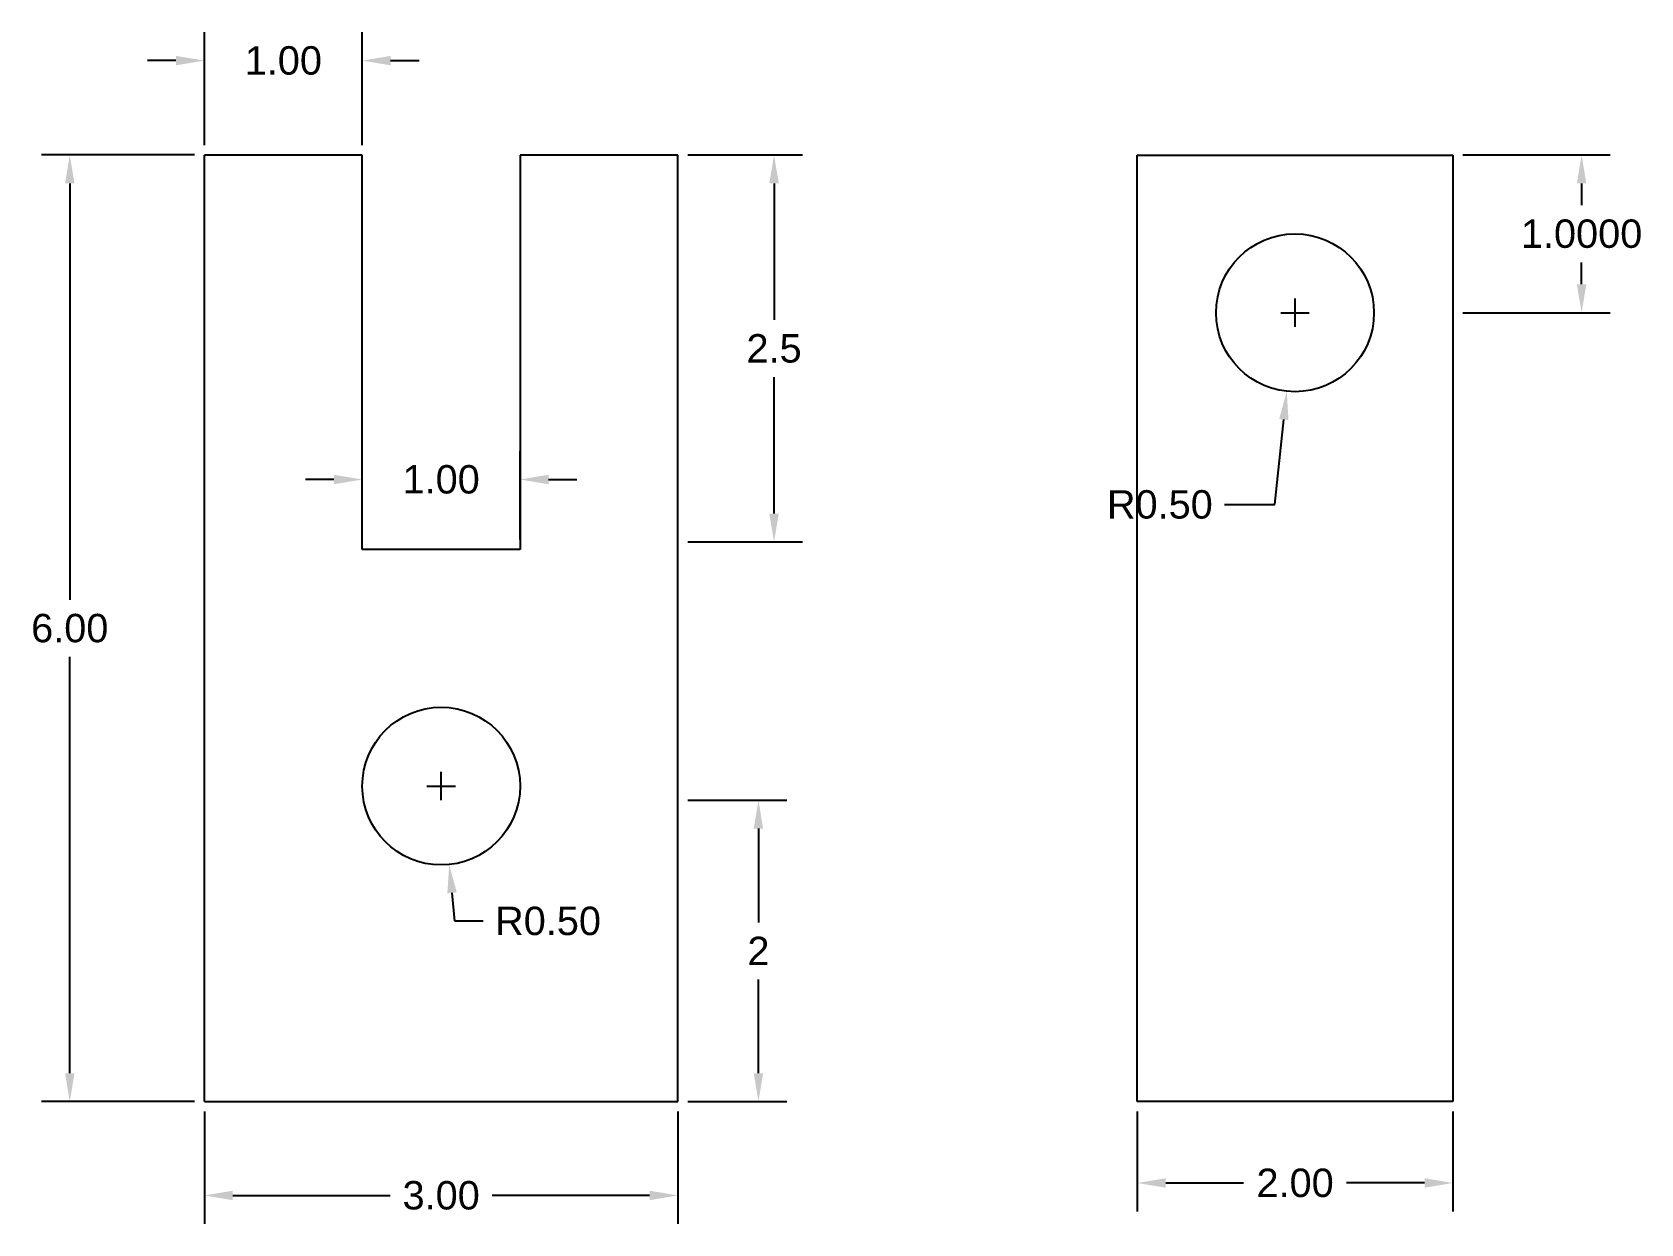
# Model space of a CAD drawing. Header units: centimetres. Extents: x 8.9 to 19.1, y 1.7 to 9.3.
import ezdxf

# ---------------------------------------------------------------- set-up
doc = ezdxf.new("R2010")
doc.units = ezdxf.units.CM
doc.layers.get('Defpoints').update_dxf_attribs({"color": 171})
doc.layers.add('Mecanism de acțiune', color=33, linetype='Continuous')
doc.styles.get("Standard").update_dxf_attribs({"font": 'arial.ttf'})
doc.dimstyles.get("Standard").update_dxf_attribs({"dimtxt": 0.18, "dimasz": 0.18, "dimexe": 0.18, "dimexo": 0.0625, "dimgap": 0.09, "dimtad": 0, "dimtih": 1, "dimtoh": 1, "dimdec": 4, "dimzin": 0, "dimdsep": 46, "dimtxsty": 'Standard', "dimcen": 0.09, "dimadec": 0, "dimazin": 0, "dimtfac": 1, "dimtdec": 4, "dimtofl": 0, "dimtmove": 0, "dimatfit": 3, "dimfxl": 1, "dimtolj": 1, "dimtzin": 0, "dimarcsym": 0})

# ---------------------------------------------------------------- blocks, each defined once
blk = doc.blocks.new('*D3')
at = {"layer": 'Defpoints', "color": 0, "lineweight": -2, "transparency": 16777216}
for p, q in [((9.921, 8.506), (8.95, 8.506)), ((9.13, 8.326), (9.13, 5.687)), ((9.13, 2.686), (9.13, 5.324)), ((9.921, 2.506), (8.95, 2.506))]:
    blk.add_line(p, q, dxfattribs=at)
at = {"layer": 'Defpoints', "color": 0, "transparency": 16777216}
for p in [(9.983, 8.506), (9.13, 2.506), (9.983, 2.506)]:
    blk.add_point(p, dxfattribs=at)
for points in [[(9.1, 8.326), (9.16, 8.326), (9.13, 8.506)], [(9.1, 2.686), (9.16, 2.686), (9.13, 2.506)]]:
    blk.add_solid(points, dxfattribs=at)
at = {"layer": 'Defpoints', "color": 0, "transparency": 16777216, "insert": (9.13, 5.506), "char_height": 0.18, "attachment_point": 5}
blk.add_mtext('\\A1;6.00', dxfattribs=at)
blk = doc.blocks.new('*D4')
at = {"layer": 'Defpoints', "color": 0, "lineweight": -2, "transparency": 16777216}
for p, q in [((9.983, 2.443), (9.983, 1.731)), ((12.983, 2.443), (12.983, 1.731)), ((10.163, 1.911), (11.16, 1.911)), ((12.803, 1.911), (11.807, 1.911))]:
    blk.add_line(p, q, dxfattribs=at)
at = {"layer": 'Defpoints', "color": 0, "transparency": 16777216}
for p in [(9.983, 2.506), (12.983, 2.506), (12.983, 1.911)]:
    blk.add_point(p, dxfattribs=at)
for points in [[(10.163, 1.941), (10.163, 1.881), (9.983, 1.911)], [(12.803, 1.941), (12.803, 1.881), (12.983, 1.911)]]:
    blk.add_solid(points, dxfattribs=at)
at = {"layer": 'Defpoints', "color": 0, "transparency": 16777216, "insert": (11.483, 1.911), "char_height": 0.18, "attachment_point": 5}
blk.add_mtext('\\A1;3.00', dxfattribs=at)
blk = doc.blocks.new('*D5')
at = {"layer": 'Defpoints', "color": 0, "lineweight": -2, "transparency": 16777216}
for p, q in [((9.983, 8.568), (9.983, 9.284)), ((10.983, 8.568), (10.983, 9.284)), ((9.803, 9.104), (9.623, 9.104)), ((11.163, 9.104), (11.343, 9.104))]:
    blk.add_line(p, q, dxfattribs=at)
at = {"layer": 'Defpoints', "color": 0, "transparency": 16777216}
for p in [(10.983, 9.104), (9.983, 8.506), (10.983, 8.506)]:
    blk.add_point(p, dxfattribs=at)
for points in [[(9.803, 9.134), (9.803, 9.074), (9.983, 9.104)], [(11.163, 9.134), (11.163, 9.074), (10.983, 9.104)]]:
    blk.add_solid(points, dxfattribs=at)
at = {"layer": 'Defpoints', "color": 0, "transparency": 16777216, "insert": (10.483, 9.104), "char_height": 0.18, "attachment_point": 5}
blk.add_mtext('\\A1;1.00', dxfattribs=at)
blk = doc.blocks.new('*D6')
at = {"layer": 'Defpoints', "color": 0, "lineweight": -2, "transparency": 16777216}
for p, q in [((10.983, 6.068), (10.983, 6.629)), ((11.983, 6.068), (11.983, 6.629)), ((10.803, 6.449), (10.623, 6.449)), ((12.163, 6.449), (12.343, 6.449))]:
    blk.add_line(p, q, dxfattribs=at)
at = {"layer": 'Defpoints', "color": 0, "transparency": 16777216}
for p in [(11.983, 6.449), (10.983, 6.006), (11.983, 6.006)]:
    blk.add_point(p, dxfattribs=at)
for points in [[(10.803, 6.479), (10.803, 6.419), (10.983, 6.449)], [(12.163, 6.479), (12.163, 6.419), (11.983, 6.449)]]:
    blk.add_solid(points, dxfattribs=at)
at = {"layer": 'Defpoints', "color": 0, "transparency": 16777216, "insert": (11.483, 6.449), "char_height": 0.18, "attachment_point": 5}
blk.add_mtext('\\A1;1.00', dxfattribs=at)
blk = doc.blocks.new('*D7')
at = {"layer": 'Defpoints', "color": 0, "lineweight": -2, "transparency": 16777216}
for p, q in [((15.893, 2.443), (15.893, 1.81)), ((17.893, 2.443), (17.893, 1.81)), ((16.073, 1.99), (16.567, 1.99)), ((17.713, 1.99), (17.218, 1.99))]:
    blk.add_line(p, q, dxfattribs=at)
at = {"layer": 'Defpoints', "color": 0, "transparency": 16777216}
for p in [(15.893, 2.506), (17.893, 2.506), (17.893, 1.99)]:
    blk.add_point(p, dxfattribs=at)
for points in [[(16.073, 2.02), (16.073, 1.96), (15.893, 1.99)], [(17.713, 2.02), (17.713, 1.96), (17.893, 1.99)]]:
    blk.add_solid(points, dxfattribs=at)
at = {"layer": 'Defpoints', "color": 0, "transparency": 16777216, "insert": (16.893, 1.99), "char_height": 0.18, "attachment_point": 5}
blk.add_mtext('\\A1;2.00', dxfattribs=at)
blk = doc.blocks.new('*D8')
at = {"layer": 'Defpoints', "color": 0, "lineweight": -2, "transparency": 16777216}
for p, q in [((11.483, 4.416), (11.483, 4.596)), ((11.393, 4.506), (11.573, 4.506)), ((11.57, 3.65), (11.552, 3.829)), ((11.75, 3.65), (11.57, 3.65))]:
    blk.add_line(p, q, dxfattribs=at)
at = {"layer": 'Defpoints', "color": 0, "transparency": 16777216}
for p in [(11.483, 4.506), (11.534, 4.008)]:
    blk.add_point(p, dxfattribs=at)
blk.add_solid([(11.582, 3.832), (11.522, 3.826), (11.534, 4.008)], dxfattribs=at)
at = {"layer": 'Defpoints', "color": 0, "transparency": 16777216, "insert": (12.16, 3.65), "char_height": 0.18, "attachment_point": 5}
blk.add_mtext('\\A1;R0.50', dxfattribs=at)
blk = doc.blocks.new('*D9')
at = {"layer": 'Defpoints', "color": 0, "lineweight": -2, "transparency": 16777216}
for p, q in [((16.893, 7.416), (16.893, 7.596)), ((16.803, 7.506), (16.983, 7.506)), ((16.765, 6.29), (16.822, 6.829)), ((16.445, 6.29), (16.765, 6.29))]:
    blk.add_line(p, q, dxfattribs=at)
at = {"layer": 'Defpoints', "color": 0, "transparency": 16777216}
for p in [(16.893, 7.506), (16.84, 7.008)]:
    blk.add_point(p, dxfattribs=at)
blk.add_solid([(16.792, 6.832), (16.851, 6.826), (16.84, 7.008)], dxfattribs=at)
at = {"layer": 'Defpoints', "color": 0, "transparency": 16777216, "insert": (16.036, 6.29), "char_height": 0.18, "attachment_point": 5}
blk.add_mtext('\\A1;R0.50', dxfattribs=at)
blk = doc.blocks.new('*D10')
at = {"layer": 'Defpoints', "color": 0, "lineweight": -2, "transparency": 16777216}
for p, q in [((13.046, 8.506), (13.772, 8.506)), ((13.592, 8.326), (13.592, 7.461)), ((13.592, 6.233), (13.592, 7.097)), ((13.046, 6.053), (13.772, 6.053))]:
    blk.add_line(p, q, dxfattribs=at)
at = {"layer": 'Defpoints', "color": 0, "transparency": 16777216}
for p in [(12.983, 8.506), (12.983, 6.053), (13.592, 6.053)]:
    blk.add_point(p, dxfattribs=at)
for points in [[(13.562, 8.326), (13.622, 8.326), (13.592, 8.506)], [(13.562, 6.233), (13.622, 6.233), (13.592, 6.053)]]:
    blk.add_solid(points, dxfattribs=at)
at = {"layer": 'Defpoints', "color": 0, "transparency": 16777216, "insert": (13.592, 7.279), "char_height": 0.18, "attachment_point": 5}
blk.add_mtext('\\A1;{\\fArial|b0|i0|c238|p34;2.5}', dxfattribs=at)
blk = doc.blocks.new('*D11')
at = {"layer": 'Defpoints', "color": 0, "lineweight": -2, "transparency": 16777216}
for p, q in [((13.046, 4.416), (13.673, 4.416)), ((13.493, 4.236), (13.493, 3.641)), ((13.493, 2.686), (13.493, 3.28)), ((13.046, 2.506), (13.673, 2.506))]:
    blk.add_line(p, q, dxfattribs=at)
at = {"layer": 'Defpoints', "color": 0, "transparency": 16777216}
for p in [(12.983, 4.416), (12.983, 2.506), (13.493, 2.506)]:
    blk.add_point(p, dxfattribs=at)
for points in [[(13.463, 4.236), (13.523, 4.236), (13.493, 4.416)], [(13.463, 2.686), (13.523, 2.686), (13.493, 2.506)]]:
    blk.add_solid(points, dxfattribs=at)
at = {"layer": 'Defpoints', "color": 0, "transparency": 16777216, "insert": (13.493, 3.461), "char_height": 0.18, "attachment_point": 5}
blk.add_mtext('\\A1;2', dxfattribs=at)
blk = doc.blocks.new('*D12')
at = {"layer": 'Defpoints', "color": 0, "lineweight": -2, "transparency": 16777216}
for p, q in [((17.955, 8.506), (18.888, 8.506)), ((18.708, 8.326), (18.708, 8.187)), ((18.708, 7.686), (18.708, 7.824)), ((17.955, 7.506), (18.888, 7.506))]:
    blk.add_line(p, q, dxfattribs=at)
at = {"layer": 'Defpoints', "color": 0, "transparency": 16777216}
for p in [(17.893, 8.506), (18.708, 8.506), (17.893, 7.506)]:
    blk.add_point(p, dxfattribs=at)
for points in [[(18.678, 8.326), (18.738, 8.326), (18.708, 8.506)], [(18.678, 7.686), (18.738, 7.686), (18.708, 7.506)]]:
    blk.add_solid(points, dxfattribs=at)
at = {"layer": 'Defpoints', "color": 0, "transparency": 16777216, "insert": (18.708, 8.006), "char_height": 0.18, "attachment_point": 5}
blk.add_mtext('\\A1;1.0000', dxfattribs=at)

msp = doc.modelspace()

# ---------------------------------------------------------------- linework, layer by layer
at = {"layer": 'Mecanism de acțiune'}
for p, q in [((9.98311, 2.50556), (9.98311, 8.50556)), ((10.98311, 8.50556), (9.98311, 8.50556)), ((10.98311, 6.00556), (10.98311, 8.50556)), ((12.98311, 8.50556), (11.98311, 8.50556)), ((11.98311, 8.50556), (11.98311, 6.00556)), ((12.98311, 2.50556), (12.98311, 8.50556)), ((15.89251, 2.50556), (15.89251, 8.50556)), ((15.89251, 8.50556), (17.89251, 8.50556)), ((17.89251, 8.50556), (17.89251, 2.50556)), ((11.98311, 6.00556), (10.98311, 6.00556)), ((9.98311, 2.50556), (12.98311, 2.50556)), ((17.89251, 2.50556), (15.89251, 2.50556))]:
    msp.add_line(p, q, dxfattribs=at)
for centre in [(16.89251, 7.50556), (11.48311, 4.50556)]:
    msp.add_circle(centre, 0.5, dxfattribs=at)

# ---------------------------------------------------------------- dimensions: what is measured, and where the dimension line sits
at = {"layer": 'Defpoints'}
for base, p1, p2, picture, middle in [((10.98311, 9.10437), (9.98311, 8.50556), (10.98311, 8.50556), '*D5', (10.48311, 9.10437)), ((11.98311, 6.44899), (10.98311, 6.00556), (11.98311, 6.00556), '*D6', (11.48311, 6.44899)), ((12.98311, 1.91107), (9.98311, 2.50556), (12.98311, 2.50556), '*D4', (11.48311, 1.91107)), ((17.89251, 1.99033), (15.89251, 2.50556), (17.89251, 2.50556), '*D7', (16.89251, 1.99033))]:
    dim = msp.add_linear_dim(base=base, p1=p1, p2=p2, dimstyle='Standard', override={"dimdec": 2}, dxfattribs=at)
    dim.commit()
    dim.dimension.update_dxf_attribs({"geometry": picture, "text_midpoint": middle})
dim = msp.add_linear_dim(base=(9.13041, 2.50556), p1=(9.98311, 8.50556), p2=(9.98311, 2.50556), angle=90, dimstyle='Standard', override={"dimdec": 2}, dxfattribs=at)
dim.commit()
dim.dimension.update_dxf_attribs({"geometry": '*D3', "text_midpoint": (9.13041, 5.50556)})
dim = msp.add_linear_dim(base=(13.59221, 6.05267), p1=(12.98311, 8.50556), p2=(12.98311, 6.05267), angle=90, text='{\\fArial|b0|i0|c238|p34;2.5}', dimstyle='Standard', dxfattribs=at)
dim.commit()
dim.dimension.update_dxf_attribs({"geometry": '*D10', "text_midpoint": (13.59221, 7.27911)})
dim = msp.add_linear_dim(base=(18.7084, 8.50556), p1=(17.89251, 7.50556), p2=(17.89251, 8.50556), angle=90, dimstyle='Standard', dxfattribs=at)
dim.commit()
dim.dimension.update_dxf_attribs({"geometry": '*D12', "text_midpoint": (18.7084, 8.00556)})
dim = msp.add_radius_dim(center=(16.89251, 7.50556), mpoint=(16.84034, 7.00829), dimstyle='Standard', override={"dimdec": 2}, dxfattribs=at)
dim.commit()
dim.dimension.update_dxf_attribs({"geometry": '*D9', "text_midpoint": (16.03559, 6.29046), "dimtype": 164})
dim = msp.add_radius_dim(center=(11.48311, 4.50556), mpoint=(11.53364, 4.00812), dimstyle='Standard', override={"dimdec": 2}, dxfattribs=at)
dim.commit()
dim.dimension.update_dxf_attribs({"geometry": '*D8', "text_midpoint": (12.15963, 3.64996)})
dim = msp.add_linear_dim(base=(13.49305, 2.50556), p1=(12.98311, 4.41556), p2=(12.98311, 2.50556), angle=90, text='2', dimstyle='Standard', override={"dimdec": 2}, dxfattribs=at)
dim.commit()
dim.dimension.update_dxf_attribs({"geometry": '*D11', "text_midpoint": (13.49305, 3.46056)})

doc.saveas('drawing.dxf')
